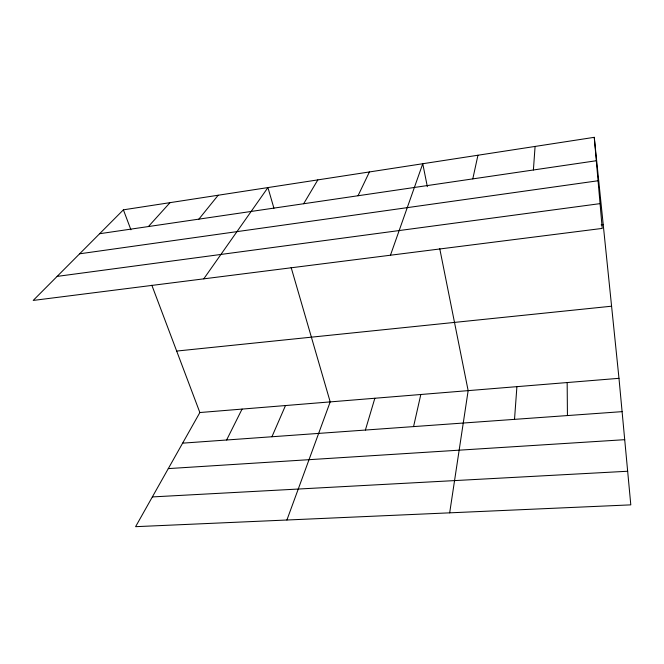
<?xml version="1.0" encoding="UTF-8"?>
<svg xmlns="http://www.w3.org/2000/svg" width="664" height="664" viewBox="0 0 664 664"><rect width="100%" height="100%" fill="white"/><g stroke="black" fill="none" stroke-linecap="round" stroke-linejoin="round"><path stroke-width="1" d="M514.517 419.357L516.907 386.656M533.399 169.984L535.084 146.437M449.677 512.849L468.153 390.639L439.734 248.593M472.793 178.89L477.947 155.235M413.564 426.595L420.818 394.499M365.391 430.048L374.853 398.251M390.457 255.217L422.76 163.734L427.35 186.667M286.906 520.012L330.199 401.894L291.147 267.501M271.933 436.754L285.495 405.546M358.037 195.747L369.425 171.943M226.615 440L242.069 409.09M151.84 285.229L199.864 412.535L135.597 526.676L630.8 504.864L618.981 378.322L594.263 137.323L123.396 209.832L33.2 300.435L602.231 228.416L594.263 137.323M303.656 203.74L317.84 179.894M203.765 278.847L267.932 187.58L273.933 208.239M198.885 219.137L218.174 195.241M148.404 226.557L170.017 202.653M99.617 233.72L596.313 160.738M79.622 253.806L598.065 180.757M57.129 276.398L600.065 203.632M601.161 224.888L603.219 224.623M176.682 351.065L611.586 306.204M199.864 412.535L618.981 378.322M182.625 443.154L622.093 411.647M168.299 468.601L624.708 439.684M152.355 496.921L627.663 471.249M123.396 209.832L130.924 229.786M567.164 382.555L567.438 415.564"/></g></svg>
